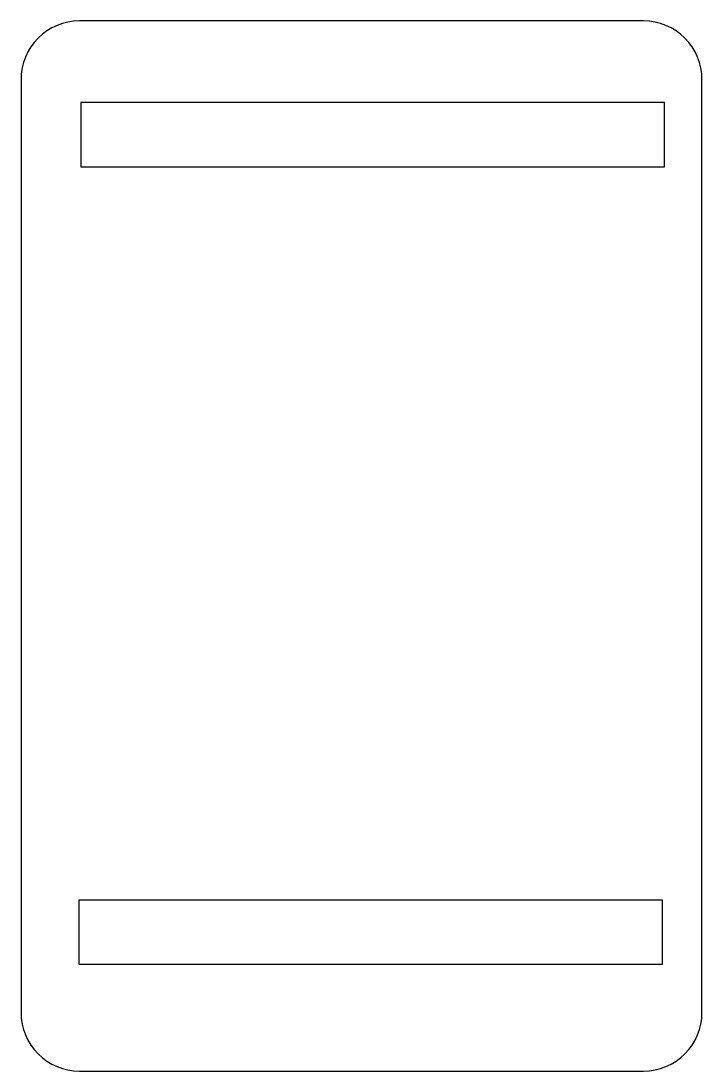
# Model space of a CAD drawing. Header units: millimetres. Extents: x 0 to 35, y 0 to 54.
import ezdxf

# ---------------------------------------------------------------- set-up
doc = ezdxf.new("R2010")
doc.units = ezdxf.units.MM

msp = doc.modelspace()

# ---------------------------------------------------------------- linework, layer by layer
msp.add_lwpolyline([(3, 0), (32, 0, 0.414214), (35, 3), (35, 51, 0.414214), (32, 54), (3, 54, 0.414214), (0, 51), (0, 3, 0.414214)], format="xyb", close=True)
for points in [[(3.071, 46.504), (33.071, 46.504), (33.071, 49.804), (3.071, 49.804)], [(2.971, 5.49), (32.971, 5.49), (32.971, 8.79), (2.971, 8.79)]]:
    msp.add_lwpolyline(points, close=True)

doc.saveas('drawing.dxf')
